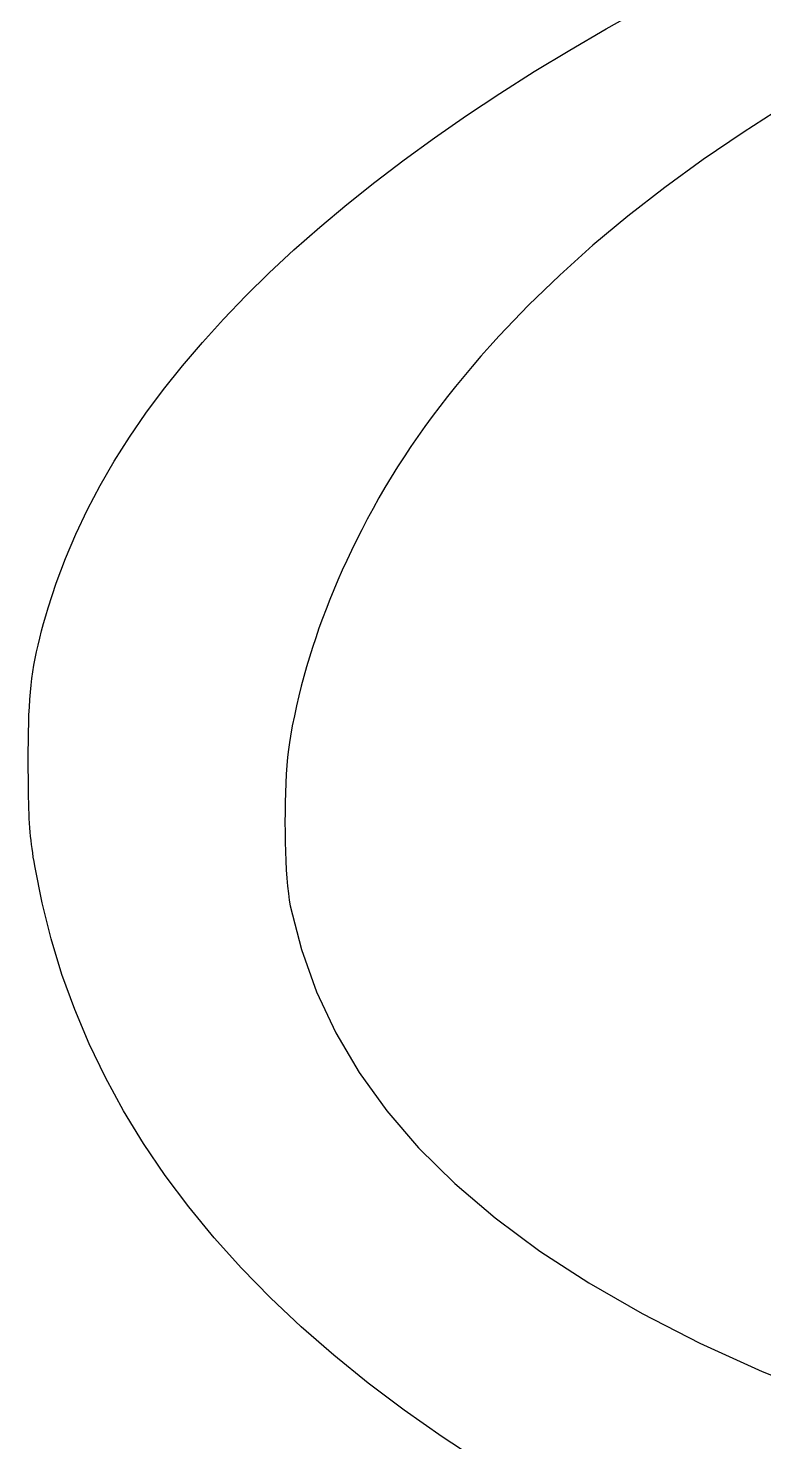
# Model space of a CAD drawing. Header units: metres. Extents: x -106 to 107, y -104 to 107.
# Drawn here: x -32.89 to -19.79, y -26.94 to -1.75 of the extents above; entities that cross this region are included whole.
import ezdxf

# ---------------------------------------------------------------- set-up
doc = ezdxf.new("R2010")
doc.units = ezdxf.units.M

msp = doc.modelspace()

# ---------------------------------------------------------------- linework, layer by layer
for p, q in [((-22.5968, -1.76511), (-21.9345, -1.39412)), ((-23.2441, -2.14268), (-22.5968, -1.76511)), ((-23.875, -2.52614), (-23.2441, -2.14268)), ((-24.4878, -2.91478), (-23.875, -2.52614)), ((-25.0811, -3.30789), (-24.4878, -2.91478)), ((-19.4187, -3.13742), (-20.157, -3.60956)), ((-25.6534, -3.70474), (-25.0811, -3.30789)), ((-26.1944, -4.09767), (-25.6534, -3.70474)), ((-20.157, -3.60956), (-20.8687, -4.09476)), ((-26.715, -4.49388), (-26.1944, -4.09767)), ((-20.8687, -4.09476), (-21.5525, -4.59225)), ((-27.2153, -4.89325), (-26.715, -4.49388)), ((-21.5525, -4.59225), (-22.2068, -5.10124)), ((-27.6952, -5.2957), (-27.2153, -4.89325)), ((-22.2068, -5.10124), (-22.8304, -5.62093)), ((-28.1546, -5.70113), (-27.6952, -5.2957)), ((-28.5933, -6.10945), (-28.1546, -5.70113)), ((-22.8304, -5.62093), (-23.4215, -6.15054)), ((-29.0114, -6.5206), (-28.5933, -6.10945)), ((-23.4215, -6.15054), (-23.979, -6.68929)), ((-29.4087, -6.93443), (-29.0114, -6.5206)), ((-23.979, -6.68929), (-24.5013, -7.23636)), ((-29.7853, -7.35089), (-29.4087, -6.93443)), ((-24.5013, -7.23636), (-24.6657, -7.41811)), ((-30.1409, -7.76987), (-29.7853, -7.35089)), ((-24.6657, -7.41811), (-24.8254, -7.59879)), ((-30.4756, -8.19128), (-30.1409, -7.76987)), ((-24.9806, -7.77859), (-25.1313, -7.95773)), ((-24.8254, -7.59879), (-24.9806, -7.77859)), ((-25.1313, -7.95773), (-25.2777, -8.13637)), ((-30.7892, -8.61504), (-30.4756, -8.19128)), ((-25.2777, -8.13637), (-25.4199, -8.31471)), ((-25.5581, -8.49292), (-25.6923, -8.67122)), ((-25.4199, -8.31471), (-25.5581, -8.49292)), ((-31.0817, -9.04105), (-30.7892, -8.61504)), ((-25.6923, -8.67122), (-25.8228, -8.84976)), ((-31.353, -9.46922), (-31.0817, -9.04105)), ((-25.9496, -9.02875), (-26.0728, -9.20836)), ((-25.8228, -8.84976), (-25.9496, -9.02875)), ((-26.0728, -9.20836), (-26.1927, -9.38881)), ((-31.603, -9.89944), (-31.353, -9.46922)), ((-26.3092, -9.57027), (-26.4227, -9.75291)), ((-26.1927, -9.38881), (-26.3092, -9.57027)), ((-26.4227, -9.75291), (-26.5332, -9.93695)), ((-31.8317, -10.3316), (-31.603, -9.89944)), ((-26.5332, -9.93695), (-26.6407, -10.1226)), ((-26.7456, -10.3099), (-26.8478, -10.4992)), ((-26.6407, -10.1226), (-26.7456, -10.3099)), ((-32.039, -10.7657), (-31.8317, -10.3316)), ((-26.8478, -10.4992), (-26.9475, -10.6907)), ((-32.2247, -11.2016), (-32.039, -10.7657)), ((-26.9475, -10.6907), (-27.0449, -10.8845)), ((-27.1312, -11.0618), (-27.2141, -11.2377)), ((-27.0449, -10.8845), (-27.1312, -11.0618)), ((-32.3889, -11.6391), (-32.2247, -11.2016)), ((-27.2141, -11.2377), (-27.2939, -11.4123)), ((-27.3705, -11.5858), (-27.444, -11.7585)), ((-27.2939, -11.4123), (-27.3705, -11.5858)), ((-32.5314, -12.0783), (-32.3889, -11.6391)), ((-27.444, -11.7585), (-27.5145, -11.9304)), ((-32.5741, -12.2231), (-32.5314, -12.0783)), ((-27.5145, -11.9304), (-27.5821, -12.1019)), ((-32.6134, -12.361), (-32.5741, -12.2231)), ((-27.6467, -12.273), (-27.7085, -12.4439)), ((-27.5821, -12.1019), (-27.6467, -12.273)), ((-32.6823, -12.6203), (-32.6494, -12.4931)), ((-32.6494, -12.4931), (-32.6134, -12.361)), ((-27.7085, -12.4439), (-27.7675, -12.6149)), ((-32.739, -12.8644), (-32.7121, -12.7438)), ((-32.7121, -12.7438), (-32.6823, -12.6203)), ((-27.8238, -12.786), (-27.8774, -12.9576)), ((-27.7675, -12.6149), (-27.8238, -12.786)), ((-32.7848, -13.1013), (-32.7632, -12.9832)), ((-32.7632, -12.9832), (-32.739, -12.8644)), ((-27.8774, -12.9576), (-27.9285, -13.1298)), ((-32.8349, -13.4608), (-32.8204, -13.3391)), ((-32.8204, -13.3391), (-32.8038, -13.2196)), ((-32.8038, -13.2196), (-32.7848, -13.1013)), ((-27.977, -13.3028), (-28.0231, -13.4767)), ((-27.9285, -13.1298), (-27.977, -13.3028)), ((-32.8575, -13.7151), (-32.8472, -13.5858)), ((-32.8472, -13.5858), (-32.8349, -13.4608)), ((-28.0231, -13.4767), (-28.0667, -13.6517)), ((-32.8727, -13.9906), (-32.866, -13.8497)), ((-32.866, -13.8497), (-32.8575, -13.7151)), ((-28.108, -13.8281), (-28.147, -14.006)), ((-28.0667, -13.6517), (-28.108, -13.8281)), ((-32.8779, -14.1388), (-32.8727, -13.9906)), ((-28.147, -14.006), (-28.1838, -14.1855)), ((-32.8839, -14.4611), (-32.8815, -14.2953)), ((-32.8815, -14.2953), (-32.8779, -14.1388)), ((-28.1838, -14.1855), (-28.2185, -14.367)), ((-32.8851, -14.6373), (-32.8839, -14.4611)), ((-28.2531, -14.6037), (-28.2675, -14.7407)), ((-28.2367, -14.4786), (-28.2531, -14.6037)), ((-28.2185, -14.367), (-28.2367, -14.4786)), ((-32.8851, -14.8248), (-32.8851, -14.6373)), ((-32.8847, -14.969), (-32.8851, -14.8248)), ((-28.2675, -14.7407), (-28.28, -14.888)), ((-32.884, -15.1037), (-32.8847, -14.969)), ((-32.8829, -15.2295), (-32.884, -15.1037)), ((-28.2906, -15.0442), (-28.2992, -15.2076)), ((-28.28, -14.888), (-28.2906, -15.0442)), ((-32.8814, -15.347), (-32.8829, -15.2295)), ((-32.8794, -15.4571), (-32.8814, -15.347)), ((-28.2992, -15.2076), (-28.306, -15.3767)), ((-32.8771, -15.5604), (-32.8794, -15.4571)), ((-32.8741, -15.6576), (-32.8771, -15.5604)), ((-28.3108, -15.55), (-28.3137, -15.726)), ((-28.306, -15.3767), (-28.3108, -15.55)), ((-32.8707, -15.7493), (-32.8741, -15.6576)), ((-32.8666, -15.8363), (-32.8707, -15.7493)), ((-32.8619, -15.9193), (-32.8666, -15.8363)), ((-28.3137, -15.726), (-28.3147, -15.9029)), ((-32.8565, -15.999), (-32.8619, -15.9193)), ((-32.8503, -16.076), (-32.8565, -15.999)), ((-32.8434, -16.1511), (-32.8503, -16.076)), ((-28.3147, -15.9029), (-28.3138, -16.0794)), ((-28.3138, -16.0794), (-28.3109, -16.2539)), ((-32.8356, -16.2249), (-32.8434, -16.1511)), ((-32.827, -16.2982), (-32.8356, -16.2249)), ((-32.8175, -16.3716), (-32.827, -16.2982)), ((-28.3109, -16.2539), (-28.3062, -16.4247)), ((-32.8071, -16.4458), (-32.8175, -16.3716)), ((-32.7956, -16.5216), (-32.8071, -16.4458)), ((-32.7831, -16.5995), (-32.7956, -16.5216)), ((-32.7695, -16.6804), (-32.7831, -16.5995)), ((-28.3062, -16.4247), (-28.2995, -16.5905)), ((-28.2995, -16.5905), (-28.2909, -16.7495)), ((-32.6404, -17.3352), (-32.7695, -16.6804)), ((-28.2909, -16.7495), (-28.2803, -16.9003)), ((-28.2803, -16.9003), (-28.2679, -17.0413)), ((-28.2679, -17.0413), (-28.2535, -17.171)), ((-32.4789, -17.9796), (-32.6404, -17.3352)), ((-28.2535, -17.171), (-28.2373, -17.2878)), ((-28.2373, -17.2878), (-28.219, -17.3901)), ((-28.219, -17.3901), (-28.0222, -18.1697)), ((-32.2851, -18.6135), (-32.4789, -17.9796)), ((-28.0222, -18.1697), (-27.7525, -18.9246)), ((-32.0591, -19.237), (-32.2851, -18.6135)), ((-27.7525, -18.9246), (-27.4093, -19.6549)), ((-31.8007, -19.85), (-32.0591, -19.237)), ((-31.5102, -20.4525), (-31.8007, -19.85)), ((-27.4093, -19.6549), (-26.9922, -20.3612)), ((-26.9922, -20.3612), (-26.5005, -21.0436)), ((-31.1873, -21.0445), (-31.5102, -20.4525)), ((-30.8323, -21.626), (-31.1873, -21.0445)), ((-26.5005, -21.0436), (-25.9337, -21.7026)), ((-30.4451, -22.1968), (-30.8323, -21.626)), ((-25.9337, -21.7026), (-25.2913, -22.3385)), ((-30.0258, -22.7571), (-30.4451, -22.1968)), ((-25.2913, -22.3385), (-24.5727, -22.9516)), ((-29.5742, -23.3068), (-30.0258, -22.7571)), ((-24.5727, -22.9516), (-23.7774, -23.5422)), ((-29.0906, -23.8458), (-29.5742, -23.3068)), ((-23.7774, -23.5422), (-22.9048, -24.1107)), ((-28.5748, -24.3741), (-29.0906, -23.8458)), ((-22.9048, -24.1107), (-21.9543, -24.6575)), ((-28.027, -24.8917), (-28.5748, -24.3741)), ((-21.9543, -24.6575), (-20.9254, -25.1829)), ((-27.447, -25.3987), (-28.027, -24.8917)), ((-20.9254, -25.1829), (-19.8176, -25.6871)), ((-26.835, -25.8948), (-27.447, -25.3987)), ((-19.8176, -25.6871), (-18.6303, -26.1706)), ((-26.191, -26.3802), (-26.835, -25.8948)), ((-25.515, -26.8548), (-26.191, -26.3802)), ((-24.807, -27.3186), (-25.515, -26.8548))]:
    msp.add_line(p, q)

doc.saveas('drawing.dxf')
